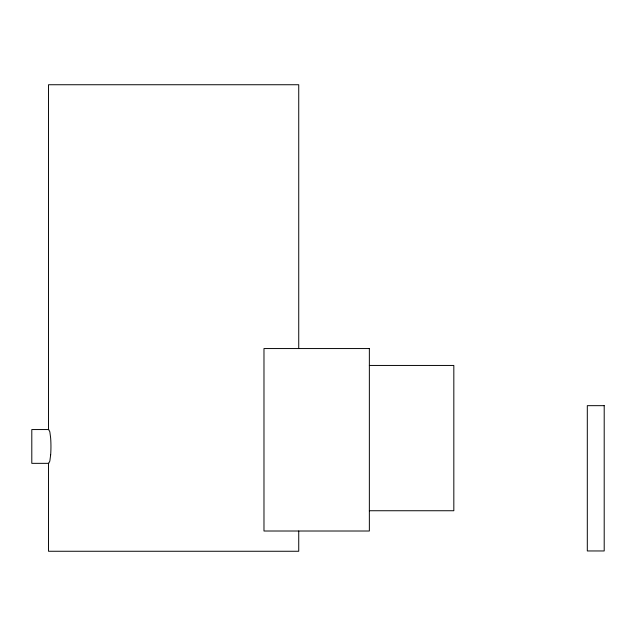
<?xml version="1.0" encoding="UTF-8"?>
<svg xmlns="http://www.w3.org/2000/svg" width="636" height="636" viewBox="0 0 636 636"><rect width="100%" height="100%" fill="white"/><g stroke="black" fill="none" stroke-linecap="round" stroke-linejoin="round"><path stroke-width="0.95" d="M369.357 365.446L453.826 365.446L453.826 510.74L369.357 510.74M298.737 348.552L298.737 84.739L48.519 84.739L48.519 429.761M298.737 531.012L298.737 551.261L48.519 551.261L48.519 463.135M50.649 454.891L49.839 461.076L48.726 463.342L31.8 463.342L31.8 429.554L48.726 429.554L49.839 431.812L50.649 437.997A16.775 2.186 -90 0 1 50.657 454.891M369.357 348.552L263.98 348.552L263.98 531.012L369.357 531.012L369.357 348.552M604.2 405.665L587.306 405.665L587.306 550.959L604.2 550.959L604.2 405.665"/></g></svg>
